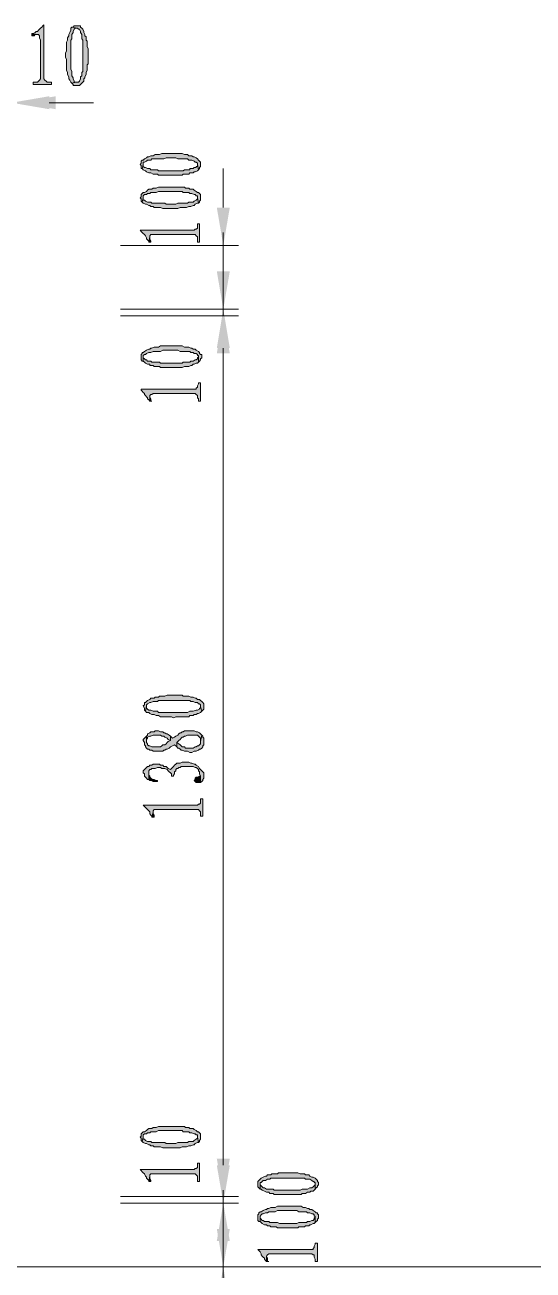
# Model space of a CAD drawing. Header units: inches. Extents: x 20 to 409, y 5 to 283.
# Drawn here: x 319.14 to 339.04, y 178.88 to 227.64 of the extents above; entities that cross this region are included whole.
import ezdxf

# ---------------------------------------------------------------- set-up
doc = ezdxf.new("R2010")
doc.units = ezdxf.units.IN
doc.header["$MEASUREMENT"] = 0
doc.layers.add('C00-00-00', color=7, linetype='Continuous')

msp = doc.modelspace()

# ---------------------------------------------------------------- hatches: boundary and pattern name
at = {"layer": 'C00-00-00'}
h = msp.add_hatch(color=0, dxfattribs=at)
h.dxf.hatch_style = 2
h.paths.add_polyline_path([(319.88, 227.644), (319.837, 227.602), (319.795, 227.559), (319.753, 227.517), (319.71, 227.475), (319.668, 227.432), (319.626, 227.39), (319.583, 227.39), (319.541, 227.348), (319.456, 227.305), (319.414, 227.305), (319.626, 227.263), (319.668, 227.263), (319.71, 227.221), (319.71, 227.136), (319.753, 227.051), (319.753, 225.527), (319.71, 225.485), (319.668, 225.443), (319.626, 225.4), (319.456, 225.4), (319.456, 225.316), (320.176, 225.316), (320.176, 225.4), (320.007, 225.4), (319.964, 225.443), (319.922, 225.485), (319.88, 225.527)])
h = msp.add_hatch(color=0, dxfattribs=at)
h.dxf.hatch_style = 2
h.paths.add_polyline_path([(319.414, 227.305), (319.414, 227.221), (319.456, 227.221), (319.499, 227.221), (319.541, 227.263), (319.626, 227.263)])
h = msp.add_hatch(color=0, dxfattribs=at)
h.dxf.hatch_style = 2
h.paths.add_polyline_path([(320.98, 227.559), (320.938, 227.517), (320.938, 227.432), (320.896, 227.348), (320.853, 227.263), (320.853, 227.221), (320.811, 227.136), (320.811, 227.051), (320.769, 226.967), (320.769, 226.628), (320.726, 226.543), (320.726, 226.374), (320.769, 226.289), (320.769, 225.866), (320.811, 225.781), (320.811, 225.697), (320.853, 225.612), (320.853, 225.527), (320.896, 225.485), (320.938, 225.4), (320.98, 225.358), (321.15, 225.4), (321.065, 225.4), (321.065, 225.443), (321.023, 225.527), (321.023, 225.57), (320.98, 225.654), (320.98, 225.824), (320.938, 225.908), (320.938, 227.051), (320.98, 227.094), (320.98, 227.263), (321.023, 227.348), (321.023, 227.39), (321.065, 227.475), (321.107, 227.517), (321.192, 227.517)])
h = msp.add_hatch(color=0, dxfattribs=at)
h.dxf.hatch_style = 2
h.paths.add_polyline_path([(321.192, 227.602), (321.065, 227.602), (321.023, 227.559), (320.98, 227.559), (321.192, 227.517), (321.234, 227.475), (321.277, 227.475), (321.319, 227.39), (321.319, 227.348), (321.361, 227.263), (321.361, 227.094), (321.404, 227.051), (321.404, 226.459), (321.404, 226.416), (321.404, 225.824), (321.361, 225.781), (321.361, 225.654), (321.319, 225.612), (321.319, 225.527), (321.277, 225.443), (321.234, 225.4), (321.15, 225.4), (320.98, 225.358), (321.023, 225.316), (321.023, 225.273), (321.065, 225.273), (321.277, 225.273), (321.319, 225.316), (321.361, 225.358), (321.404, 225.4), (321.446, 225.443), (321.446, 225.527), (321.488, 225.57), (321.488, 225.612), (321.531, 225.697), (321.531, 225.781), (321.573, 225.866), (321.573, 226.078), (321.615, 226.12), (321.615, 226.713), (321.573, 226.797), (321.573, 227.009), (321.531, 227.051), (321.531, 227.178), (321.488, 227.221), (321.488, 227.263), (321.446, 227.348), (321.446, 227.39), (321.404, 227.475), (321.361, 227.517), (321.319, 227.559), (321.319, 227.602), (321.277, 227.602)])
h = msp.add_hatch(color=0, dxfattribs=at)
h.dxf.hatch_style = 2
h.paths.add_polyline_path([(320.091, 224.85), (320.091, 224.342), (318.61, 224.596)])
h = msp.add_hatch(color=0, dxfattribs=at)
h.dxf.hatch_style = 2
h.paths.add_polyline_path([(320.345, 224.85), (320.345, 224.342), (318.864, 224.596)])
h = msp.add_hatch(color=0, dxfattribs=at)
h.dxf.hatch_style = 2
h.paths.add_polyline_path([(323.647, 222.183), (323.69, 222.141), (323.69, 222.014), (323.732, 222.014), (323.774, 222.183), (323.774, 222.268), (323.817, 222.268), (323.901, 222.31), (323.944, 222.352), (324.071, 222.352), (324.113, 222.395), (324.579, 222.395), (324.663, 222.437), (324.833, 222.437), (324.875, 222.437), (325.044, 222.437), (325.129, 222.395), (325.51, 222.395), (325.552, 222.352), (325.679, 222.352), (325.764, 222.31), (325.806, 222.268), (325.849, 222.268), (325.891, 222.225), (325.891, 222.183), (325.933, 221.971), (325.976, 222.014), (325.976, 222.056), (326.018, 222.098), (326.018, 222.268), (325.976, 222.31), (325.933, 222.352), (325.891, 222.395), (325.849, 222.437), (325.764, 222.479), (325.722, 222.479), (325.679, 222.522), (325.552, 222.522), (325.51, 222.564), (325.383, 222.564), (325.298, 222.606), (324.494, 222.606), (324.409, 222.564), (324.24, 222.564), (324.155, 222.522), (324.071, 222.522), (323.986, 222.479), (323.944, 222.479), (323.901, 222.437), (323.817, 222.395), (323.774, 222.352), (323.732, 222.352), (323.69, 222.31), (323.69, 222.225)])
h = msp.add_hatch(color=0, dxfattribs=at)
h.dxf.hatch_style = 2
h.paths.add_polyline_path([(323.732, 222.014), (323.774, 221.971), (323.859, 221.929), (323.901, 221.887), (323.986, 221.844), (324.071, 221.844), (324.155, 221.802), (324.325, 221.802), (324.367, 221.76), (325.298, 221.76), (325.341, 221.802), (325.425, 221.802), (325.468, 221.802), (325.552, 221.802), (325.595, 221.844), (325.722, 221.844), (325.764, 221.887), (325.806, 221.887), (325.891, 221.929), (325.933, 221.971), (325.891, 222.183), (325.891, 222.098), (325.849, 222.098), (325.849, 222.056), (325.764, 222.056), (325.722, 222.014), (325.595, 222.014), (325.595, 221.971), (325.383, 221.971), (325.341, 221.929), (324.367, 221.929), (324.325, 221.971), (324.071, 221.971), (324.028, 222.014), (323.944, 222.014), (323.859, 222.056), (323.817, 222.056), (323.774, 222.098), (323.774, 222.183)])
h = msp.add_hatch(color=0, dxfattribs=at)
h.dxf.hatch_style = 2
h.paths.add_polyline_path([(323.647, 220.871), (323.69, 220.828), (323.69, 220.744), (323.732, 220.701), (323.774, 220.871), (323.774, 220.955), (323.817, 220.998), (323.901, 220.998), (323.944, 221.04), (324.028, 221.04), (324.071, 221.082), (324.282, 221.082), (324.367, 221.125), (324.833, 221.125), (324.875, 221.125), (325.298, 221.125), (325.341, 221.082), (325.552, 221.082), (325.595, 221.04), (325.679, 221.04), (325.764, 220.998), (325.806, 220.998), (325.849, 220.955), (325.891, 220.955), (325.891, 220.913), (325.891, 220.871), (325.933, 220.659), (325.976, 220.701), (325.976, 220.744), (326.018, 220.786), (326.018, 220.998), (325.976, 221.04), (325.933, 221.082), (325.891, 221.082), (325.849, 221.125), (325.764, 221.167), (325.722, 221.209), (325.595, 221.209), (325.552, 221.252), (325.425, 221.252), (325.383, 221.294), (324.367, 221.294), (324.282, 221.252), (324.155, 221.252), (324.113, 221.209), (323.986, 221.209), (323.944, 221.167), (323.901, 221.125), (323.817, 221.082), (323.774, 221.082), (323.732, 221.04), (323.69, 220.998), (323.69, 220.913)])
h = msp.add_hatch(color=0, dxfattribs=at)
h.dxf.hatch_style = 2
h.paths.add_polyline_path([(323.732, 220.701), (323.774, 220.659), (323.859, 220.617), (323.901, 220.617), (323.986, 220.574), (324.028, 220.574), (324.071, 220.532), (324.155, 220.532), (324.198, 220.49), (324.452, 220.49), (324.536, 220.447), (325.129, 220.447), (325.214, 220.49), (325.425, 220.49), (325.468, 220.49), (325.552, 220.532), (325.637, 220.532), (325.722, 220.574), (325.764, 220.574), (325.806, 220.617), (325.891, 220.659), (325.933, 220.659), (325.891, 220.871), (325.891, 220.828), (325.849, 220.786), (325.764, 220.744), (325.722, 220.701), (325.552, 220.701), (325.51, 220.659), (325.129, 220.659), (325.044, 220.617), (324.663, 220.617), (324.621, 220.659), (324.113, 220.659), (324.071, 220.701), (323.944, 220.701), (323.859, 220.744), (323.817, 220.786), (323.774, 220.786), (323.774, 220.828), (323.774, 220.871)])
h = msp.add_hatch(color=0, dxfattribs=at)
h.dxf.hatch_style = 2
h.paths.add_polyline_path([(326.653, 220.49), (327.161, 220.49), (326.907, 219.008)])
h = msp.add_hatch(color=0, dxfattribs=at)
h.dxf.hatch_style = 2
h.paths.add_polyline_path([(323.647, 219.601), (323.69, 219.558), (323.732, 219.516), (323.774, 219.474), (323.817, 219.431), (323.859, 219.389), (323.901, 219.304), (323.901, 219.262), (323.944, 219.22), (323.986, 219.177), (323.986, 219.135), (324.028, 219.347), (324.028, 219.389), (324.071, 219.431), (325.806, 219.431), (325.849, 219.389), (325.891, 219.347), (325.891, 219.135), (325.976, 219.135), (325.976, 219.855), (325.891, 219.855), (325.891, 219.685), (325.849, 219.643), (325.806, 219.643), (325.764, 219.601)])
h = msp.add_hatch(color=0, dxfattribs=at)
h.dxf.hatch_style = 2
h.paths.add_polyline_path([(323.986, 219.135), (324.071, 219.135), (324.071, 219.177), (324.028, 219.262), (324.028, 219.347)])
h = msp.add_hatch(color=0, dxfattribs=at)
h.dxf.hatch_style = 2
h.paths.add_polyline_path([(326.653, 217.992), (327.161, 217.992), (326.907, 216.51)])
h = msp.add_hatch(color=0, dxfattribs=at)
h.dxf.hatch_style = 2
h.paths.add_polyline_path([(326.653, 214.986), (327.161, 214.986), (326.907, 216.51)])
h = msp.add_hatch(color=0, dxfattribs=at)
h.dxf.hatch_style = 2
h.paths.add_polyline_path([(326.653, 214.775), (327.161, 214.775), (326.907, 216.256)])
h = msp.add_hatch(color=0, dxfattribs=at)
h.dxf.hatch_style = 2
h.paths.add_polyline_path([(326.653, 214.775), (327.161, 214.775), (326.907, 216.256)])
h = msp.add_hatch(color=0, dxfattribs=at)
h.dxf.hatch_style = 2
h.paths.add_polyline_path([(323.69, 214.648), (323.69, 214.521), (323.732, 214.478), (323.774, 214.478), (323.774, 214.648), (323.774, 214.69), (323.817, 214.732), (323.859, 214.732), (323.901, 214.775), (323.986, 214.817), (324.071, 214.817), (324.155, 214.859), (324.452, 214.859), (324.536, 214.902), (324.875, 214.902), (325.129, 214.902), (325.214, 214.859), (325.595, 214.859), (325.637, 214.817), (325.722, 214.817), (325.764, 214.775), (325.849, 214.775), (325.891, 214.732), (325.891, 214.69), (325.933, 214.69), (325.933, 214.436), (325.976, 214.478), (326.018, 214.521), (326.018, 214.563), (326.06, 214.605), (326.06, 214.732), (326.018, 214.732), (325.976, 214.775), (325.976, 214.817), (325.933, 214.859), (325.849, 214.902), (325.806, 214.944), (325.722, 214.944), (325.679, 214.986), (325.637, 214.986), (325.552, 215.029), (325.383, 215.029), (325.298, 215.071), (324.452, 215.071), (324.367, 215.029), (324.198, 215.029), (324.113, 214.986), (324.071, 214.986), (324.028, 214.944), (323.986, 214.944), (323.901, 214.902), (323.817, 214.859), (323.774, 214.817), (323.732, 214.817), (323.732, 214.775), (323.69, 214.732)])
h = msp.add_hatch(color=0, dxfattribs=at)
h.dxf.hatch_style = 2
h.paths.add_polyline_path([(323.774, 214.478), (323.817, 214.436), (323.859, 214.394), (323.944, 214.351), (324.028, 214.351), (324.028, 214.309), (324.155, 214.309), (324.198, 214.267), (324.409, 214.267), (324.452, 214.224), (325.298, 214.224), (325.383, 214.267), (325.425, 214.267), (325.51, 214.267), (325.552, 214.267), (325.637, 214.309), (325.679, 214.309), (325.722, 214.351), (325.764, 214.351), (325.849, 214.394), (325.891, 214.394), (325.933, 214.436), (325.933, 214.648), (325.891, 214.605), (325.891, 214.563), (325.849, 214.521), (325.806, 214.521), (325.722, 214.478), (325.637, 214.478), (325.595, 214.436), (325.341, 214.436), (325.298, 214.394), (324.452, 214.394), (324.409, 214.436), (324.113, 214.436), (324.071, 214.478), (323.944, 214.478), (323.901, 214.521), (323.859, 214.521), (323.817, 214.563), (323.774, 214.605), (323.774, 214.648)])
h = msp.add_hatch(color=0, dxfattribs=at)
h.dxf.hatch_style = 2
h.paths.add_polyline_path([(323.69, 213.378), (323.69, 213.335), (323.732, 213.293), (323.774, 213.251), (323.817, 213.208), (323.817, 213.166), (323.859, 213.124), (323.901, 213.081), (323.944, 213.039), (323.944, 212.997), (323.986, 212.954), (324.028, 212.912), (324.028, 213.124), (324.071, 213.166), (324.113, 213.166), (324.155, 213.208), (325.806, 213.208), (325.849, 213.166), (325.891, 213.124), (325.891, 213.039), (325.933, 212.997), (325.933, 212.912), (326.018, 212.912), (326.018, 213.632), (325.933, 213.632), (325.933, 213.589), (325.891, 213.505), (325.891, 213.462), (325.849, 213.42), (325.849, 213.378), (325.806, 213.378)])
h = msp.add_hatch(color=0, dxfattribs=at)
h.dxf.hatch_style = 2
h.paths.add_polyline_path([(324.028, 212.912), (324.113, 212.912), (324.071, 212.912), (324.071, 212.997), (324.028, 213.081), (324.028, 213.124)])
h = msp.add_hatch(color=0, dxfattribs=at)
h.dxf.hatch_style = 2
h.paths.add_polyline_path([(323.774, 200.974), (323.817, 200.889), (323.817, 200.805), (323.859, 200.762), (323.901, 200.974), (323.901, 201.016), (323.944, 201.059), (324.028, 201.101), (324.071, 201.101), (324.155, 201.143), (324.325, 201.143), (324.367, 201.186), (324.96, 201.186), (325.002, 201.186), (325.595, 201.186), (325.637, 201.143), (325.722, 201.143), (325.806, 201.101), (325.891, 201.101), (325.933, 201.059), (325.976, 201.059), (326.018, 201.016), (326.018, 200.932), (326.06, 200.762), (326.103, 200.805), (326.145, 200.847), (326.145, 201.059), (326.103, 201.101), (326.06, 201.143), (326.018, 201.186), (325.976, 201.228), (325.891, 201.228), (325.849, 201.27), (325.806, 201.27), (325.722, 201.313), (325.637, 201.313), (325.552, 201.355), (325.341, 201.355), (325.298, 201.397), (324.706, 201.397), (324.621, 201.355), (324.409, 201.355), (324.367, 201.313), (324.24, 201.313), (324.198, 201.27), (324.071, 201.27), (324.028, 201.228), (323.944, 201.186), (323.901, 201.143), (323.859, 201.101), (323.817, 201.101), (323.817, 201.059), (323.817, 201.016)])
h = msp.add_hatch(color=0, dxfattribs=at)
h.dxf.hatch_style = 2
h.paths.add_polyline_path([(323.859, 200.762), (323.901, 200.72), (323.986, 200.72), (324.028, 200.678), (324.113, 200.635), (324.198, 200.635), (324.282, 200.593), (324.367, 200.593), (324.452, 200.551), (324.875, 200.551), (324.96, 200.508), (325.044, 200.551), (325.552, 200.551), (325.595, 200.593), (325.722, 200.593), (325.764, 200.635), (325.849, 200.635), (325.891, 200.678), (325.933, 200.678), (326.018, 200.72), (326.06, 200.762), (326.018, 200.932), (326.018, 200.889), (325.976, 200.889), (325.976, 200.847), (325.891, 200.805), (325.849, 200.805), (325.722, 200.762), (325.595, 200.762), (325.51, 200.72), (324.367, 200.72), (324.325, 200.762), (324.155, 200.762), (324.071, 200.805), (323.986, 200.805), (323.944, 200.847), (323.901, 200.889), (323.901, 200.974)])
h = msp.add_hatch(color=0, dxfattribs=at)
h.dxf.hatch_style = 2
h.paths.add_polyline_path([(323.774, 199.619), (323.817, 199.535), (323.817, 199.45), (323.859, 199.408), (323.859, 199.365), (323.901, 199.323), (323.944, 199.281), (323.986, 199.281), (324.028, 199.238), (324.113, 199.238), (324.155, 199.196), (324.536, 199.196), (324.579, 199.238), (324.621, 199.238), (324.663, 199.281), (324.706, 199.281), (324.79, 199.323), (324.833, 199.365), (324.917, 199.408), (325.002, 199.45), (325.087, 199.365), (325.087, 199.535), (325.129, 199.577), (325.171, 199.619), (325.214, 199.662), (325.256, 199.704), (325.298, 199.746), (325.341, 199.746), (325.383, 199.789), (325.425, 199.789), (325.51, 199.831), (325.891, 199.831), (325.933, 199.789), (325.976, 199.746), (326.018, 199.704), (326.018, 199.577), (326.06, 199.831), (326.018, 199.873), (325.976, 199.916), (325.891, 199.958), (325.849, 199.958), (325.764, 200), (325.383, 200), (325.341, 199.958), (325.298, 199.958), (325.256, 199.916), (325.214, 199.916), (325.171, 199.873), (325.129, 199.831), (325.044, 199.789), (325.002, 199.746), (324.917, 199.704), (324.875, 199.746), (324.833, 199.789), (324.833, 199.619), (324.748, 199.577), (324.706, 199.535), (324.663, 199.492), (324.621, 199.45), (324.536, 199.45), (324.494, 199.408), (324.452, 199.365), (324.113, 199.365), (324.028, 199.408), (323.986, 199.408), (323.944, 199.45), (323.944, 199.492), (323.901, 199.535), (323.901, 199.789), (323.859, 199.746), (323.817, 199.704), (323.774, 199.662)])
h = msp.add_hatch(color=0, dxfattribs=at)
h.dxf.hatch_style = 2
h.paths.add_polyline_path([(323.901, 199.789), (323.901, 199.577), (323.901, 199.662), (323.944, 199.704), (323.944, 199.746), (324.028, 199.789), (324.071, 199.789), (324.155, 199.831), (324.452, 199.831), (324.494, 199.789), (324.579, 199.789), (324.621, 199.746), (324.706, 199.704), (324.748, 199.662), (324.833, 199.619), (324.833, 199.789), (324.79, 199.831), (324.706, 199.873), (324.663, 199.873), (324.621, 199.916), (324.579, 199.916), (324.536, 199.958), (324.452, 199.958), (324.367, 200), (324.24, 200), (324.198, 199.958), (324.071, 199.958), (324.028, 199.916), (323.944, 199.873), (323.944, 199.831)])
h = msp.add_hatch(color=0, dxfattribs=at)
h.dxf.hatch_style = 2
h.paths.add_polyline_path([(325.087, 199.365), (325.129, 199.323), (325.171, 199.323), (325.214, 199.281), (325.256, 199.238), (325.298, 199.238), (325.383, 199.196), (325.51, 199.196), (325.595, 199.154), (325.679, 199.154), (325.764, 199.196), (325.849, 199.196), (325.933, 199.238), (325.976, 199.281), (326.018, 199.281), (326.06, 199.323), (326.103, 199.365), (326.103, 199.408), (326.145, 199.45), (326.145, 199.619), (326.145, 199.662), (326.145, 199.704), (326.103, 199.746), (326.103, 199.789), (326.06, 199.831), (326.018, 199.577), (326.018, 199.492), (325.976, 199.45), (325.933, 199.408), (325.891, 199.408), (325.849, 199.365), (325.806, 199.365), (325.722, 199.323), (325.425, 199.323), (325.383, 199.365), (325.298, 199.365), (325.256, 199.408), (325.214, 199.45), (325.171, 199.492), (325.087, 199.535)])
h = msp.add_hatch(color=0, dxfattribs=at)
h.dxf.hatch_style = 2
h.paths.add_polyline_path([(323.774, 198.349), (323.817, 198.307), (323.817, 198.222), (323.859, 198.18), (323.901, 198.138), (323.944, 198.095), (323.986, 198.095), (323.986, 198.307), (323.986, 198.434), (324.028, 198.476), (324.071, 198.476), (324.113, 198.519), (324.24, 198.519), (324.325, 198.561), (324.452, 198.561), (324.494, 198.519), (324.621, 198.519), (324.706, 198.476), (324.748, 198.434), (324.79, 198.392), (324.833, 198.349), (324.875, 198.307), (324.875, 198.222), (324.96, 198.222), (324.96, 198.265), (325.002, 198.307), (325.002, 198.392), (325.044, 198.434), (325.044, 198.476), (325.087, 198.519), (325.129, 198.519), (325.171, 198.561), (325.214, 198.561), (325.256, 198.603), (325.722, 198.603), (325.806, 198.561), (325.849, 198.561), (325.891, 198.519), (325.933, 198.476), (325.933, 198.434), (325.976, 198.392), (325.976, 198.307), (326.018, 198.222), (326.018, 197.968), (326.06, 198.011), (326.103, 198.053), (326.103, 198.095), (326.145, 198.138), (326.145, 198.349), (326.103, 198.392), (326.06, 198.434), (326.018, 198.476), (325.976, 198.519), (325.933, 198.603), (325.849, 198.646), (325.806, 198.688), (325.764, 198.688), (325.679, 198.73), (325.637, 198.73), (325.552, 198.773), (325.298, 198.773), (325.214, 198.73), (325.087, 198.73), (325.044, 198.688), (325.002, 198.646), (324.96, 198.603), (324.917, 198.561), (324.875, 198.519), (324.833, 198.476), (324.748, 198.519), (324.706, 198.561), (324.663, 198.603), (324.579, 198.603), (324.536, 198.646), (324.452, 198.646), (324.409, 198.688), (324.155, 198.688), (324.113, 198.646), (324.028, 198.646), (323.986, 198.603), (323.944, 198.603), (323.901, 198.561), (323.859, 198.519), (323.817, 198.476), (323.774, 198.434)])
h = msp.add_hatch(color=0, dxfattribs=at)
h.dxf.hatch_style = 2
h.paths.add_polyline_path([(323.986, 198.095), (324.028, 198.053), (324.113, 198.053), (324.155, 198.011), (324.325, 198.011), (324.325, 198.053), (324.282, 198.053), (324.198, 198.095), (324.155, 198.095), (324.071, 198.138), (324.028, 198.18), (324.028, 198.222), (323.986, 198.265), (323.986, 198.307)])
h = msp.add_hatch(color=0, dxfattribs=at)
h.dxf.hatch_style = 2
h.paths.add_polyline_path([(325.764, 198.053), (325.806, 198.011), (325.849, 197.968), (326.018, 197.968), (326.018, 198.222), (325.976, 198.222), (325.891, 198.18), (325.849, 198.18), (325.806, 198.138), (325.806, 198.095)])
h = msp.add_hatch(color=0, dxfattribs=at)
h.dxf.hatch_style = 2
h.paths.add_polyline_path([(323.774, 197.079), (323.817, 197.037), (323.859, 196.995), (323.901, 196.952), (323.944, 196.91), (323.986, 196.868), (324.028, 196.825), (324.028, 196.741), (324.071, 196.698), (324.113, 196.656), (324.113, 196.614), (324.155, 196.825), (324.155, 196.868), (324.198, 196.91), (325.933, 196.91), (325.976, 196.868), (326.018, 196.825), (326.018, 196.656), (326.103, 196.656), (326.103, 197.333), (326.018, 197.333), (326.018, 197.164), (325.976, 197.122), (325.933, 197.122), (325.891, 197.079)])
h = msp.add_hatch(color=0, dxfattribs=at)
h.dxf.hatch_style = 2
h.paths.add_polyline_path([(324.113, 196.614), (324.198, 196.614), (324.198, 196.698), (324.155, 196.741), (324.155, 196.825)])
h = msp.add_hatch(color=0, dxfattribs=at)
h.dxf.hatch_style = 2
h.paths.add_polyline_path([(323.647, 184.083), (323.69, 184.041), (323.69, 183.956), (323.732, 183.914), (323.774, 184.083), (323.774, 184.168), (323.817, 184.21), (323.901, 184.21), (323.944, 184.252), (324.028, 184.252), (324.071, 184.295), (324.282, 184.295), (324.367, 184.337), (324.833, 184.337), (324.875, 184.337), (325.298, 184.337), (325.341, 184.295), (325.552, 184.295), (325.595, 184.252), (325.679, 184.252), (325.764, 184.21), (325.806, 184.21), (325.849, 184.168), (325.891, 184.168), (325.891, 184.125), (325.891, 184.083), (325.933, 183.871), (325.976, 183.914), (325.976, 183.956), (326.018, 183.998), (326.018, 184.21), (325.976, 184.252), (325.933, 184.295), (325.891, 184.295), (325.849, 184.337), (325.764, 184.379), (325.722, 184.422), (325.595, 184.422), (325.552, 184.464), (325.425, 184.464), (325.383, 184.506), (324.367, 184.506), (324.282, 184.464), (324.155, 184.464), (324.113, 184.422), (323.986, 184.422), (323.944, 184.379), (323.901, 184.337), (323.817, 184.295), (323.774, 184.295), (323.732, 184.252), (323.69, 184.21), (323.69, 184.125)])
h = msp.add_hatch(color=0, dxfattribs=at)
h.dxf.hatch_style = 2
h.paths.add_polyline_path([(323.732, 183.914), (323.774, 183.871), (323.859, 183.829), (323.901, 183.829), (323.986, 183.787), (324.028, 183.787), (324.071, 183.744), (324.155, 183.744), (324.198, 183.702), (324.452, 183.702), (324.536, 183.66), (325.214, 183.66), (325.298, 183.702), (325.425, 183.702), (325.468, 183.702), (325.552, 183.744), (325.637, 183.744), (325.722, 183.787), (325.764, 183.787), (325.806, 183.829), (325.891, 183.871), (325.933, 183.871), (325.891, 184.083), (325.891, 184.041), (325.849, 183.998), (325.764, 183.956), (325.722, 183.914), (325.552, 183.914), (325.51, 183.871), (325.129, 183.871), (325.044, 183.829), (324.663, 183.829), (324.621, 183.871), (324.113, 183.871), (324.071, 183.914), (323.944, 183.914), (323.859, 183.956), (323.817, 183.998), (323.774, 183.998), (323.774, 184.041), (323.774, 184.083)])
h = msp.add_hatch(color=0, dxfattribs=at)
h.dxf.hatch_style = 2
h.paths.add_polyline_path([(323.647, 182.813), (323.69, 182.771), (323.732, 182.728), (323.774, 182.686), (323.817, 182.644), (323.859, 182.559), (323.901, 182.517), (323.901, 182.474), (323.944, 182.432), (323.986, 182.39), (323.986, 182.347), (324.028, 182.559), (324.028, 182.601), (324.071, 182.644), (325.806, 182.644), (325.849, 182.601), (325.891, 182.559), (325.891, 182.347), (325.976, 182.347), (325.976, 183.067), (325.891, 183.067), (325.891, 182.898), (325.849, 182.855), (325.806, 182.855), (325.764, 182.813)])
h = msp.add_hatch(color=0, dxfattribs=at)
h.dxf.hatch_style = 2
h.paths.add_polyline_path([(326.653, 183.236), (327.161, 183.236), (326.907, 181.755)])
h = msp.add_hatch(color=0, dxfattribs=at)
h.dxf.hatch_style = 2
h.paths.add_polyline_path([(326.653, 183.236), (327.161, 183.236), (326.907, 181.755)])
h = msp.add_hatch(color=0, dxfattribs=at)
h.dxf.hatch_style = 2
h.paths.add_polyline_path([(326.653, 182.982), (327.161, 182.982), (326.907, 181.501)])
h = msp.add_hatch(color=0, dxfattribs=at)
h.dxf.hatch_style = 2
h.paths.add_polyline_path([(323.986, 182.347), (324.071, 182.347), (324.071, 182.39), (324.028, 182.474), (324.028, 182.559)])
h = msp.add_hatch(color=0, dxfattribs=at)
h.dxf.hatch_style = 2
h.paths.add_polyline_path([(328.262, 182.263), (328.262, 182.136), (328.304, 182.093), (328.346, 182.051), (328.346, 182.305), (328.389, 182.305), (328.431, 182.347), (328.473, 182.39), (328.558, 182.39), (328.643, 182.432), (328.727, 182.432), (328.77, 182.474), (329.447, 182.474), (330.082, 182.474), (330.124, 182.432), (330.294, 182.432), (330.378, 182.39), (330.421, 182.347), (330.463, 182.347), (330.463, 182.305), (330.505, 182.305), (330.505, 182.22), (330.505, 182.051), (330.548, 182.093), (330.59, 182.136), (330.59, 182.178), (330.632, 182.22), (330.632, 182.305), (330.59, 182.347), (330.59, 182.39), (330.548, 182.432), (330.505, 182.474), (330.421, 182.517), (330.378, 182.517), (330.294, 182.559), (330.251, 182.601), (330.124, 182.601), (330.082, 182.644), (329.913, 182.644), (329.828, 182.686), (329.066, 182.686), (329.024, 182.644), (328.812, 182.644), (328.77, 182.601), (328.643, 182.601), (328.6, 182.559), (328.558, 182.559), (328.473, 182.517), (328.389, 182.474), (328.346, 182.432), (328.304, 182.39), (328.262, 182.347)])
h = msp.add_hatch(color=0, dxfattribs=at)
h.dxf.hatch_style = 2
h.paths.add_polyline_path([(328.346, 182.051), (328.389, 182.051), (328.431, 182.009), (328.516, 181.966), (328.6, 181.924), (328.685, 181.924), (328.727, 181.882), (328.854, 181.882), (328.897, 181.839), (329.955, 181.839), (329.997, 181.882), (330.082, 181.882), (330.124, 181.882), (330.209, 181.924), (330.294, 181.924), (330.336, 181.966), (330.421, 181.966), (330.463, 182.009), (330.505, 182.051), (330.505, 182.22), (330.463, 182.178), (330.421, 182.136), (330.378, 182.093), (330.294, 182.093), (330.209, 182.051), (329.997, 182.051), (329.913, 182.009), (328.897, 182.009), (328.854, 182.051), (328.6, 182.051), (328.516, 182.093), (328.473, 182.093), (328.431, 182.136), (328.389, 182.178), (328.346, 182.22), (328.346, 182.263)])
h = msp.add_hatch(color=0, dxfattribs=at)
h.dxf.hatch_style = 2
h.paths.add_polyline_path([(326.653, 180.019), (327.161, 180.019), (326.907, 181.501)])
h = msp.add_hatch(color=0, dxfattribs=at)
h.dxf.hatch_style = 2
h.paths.add_polyline_path([(328.262, 180.95), (328.262, 180.823), (328.304, 180.781), (328.346, 180.781), (328.346, 180.95), (328.346, 180.993), (328.389, 181.035), (328.431, 181.077), (328.473, 181.077), (328.558, 181.12), (328.643, 181.12), (328.685, 181.162), (328.939, 181.162), (329.024, 181.204), (329.447, 181.204), (329.786, 181.204), (329.87, 181.162), (330.167, 181.162), (330.209, 181.12), (330.294, 181.12), (330.378, 181.077), (330.421, 181.077), (330.463, 181.035), (330.463, 180.993), (330.505, 180.993), (330.505, 180.739), (330.548, 180.781), (330.59, 180.823), (330.59, 180.866), (330.632, 180.908), (330.632, 181.035), (330.59, 181.077), (330.59, 181.12), (330.548, 181.12), (330.505, 181.162), (330.421, 181.204), (330.378, 181.247), (330.294, 181.247), (330.251, 181.289), (330.209, 181.289), (330.124, 181.331), (330.04, 181.331), (329.955, 181.374), (329.024, 181.374), (328.939, 181.331), (328.77, 181.331), (328.685, 181.289), (328.643, 181.289), (328.6, 181.247), (328.558, 181.247), (328.473, 181.204), (328.389, 181.162), (328.346, 181.162), (328.304, 181.12), (328.304, 181.077), (328.262, 181.035)])
h = msp.add_hatch(color=0, dxfattribs=at)
h.dxf.hatch_style = 2
h.paths.add_polyline_path([(328.346, 180.781), (328.389, 180.739), (328.431, 180.696), (328.516, 180.654), (328.6, 180.654), (328.643, 180.612), (328.727, 180.612), (328.77, 180.569), (328.981, 180.569), (329.024, 180.527), (329.828, 180.527), (329.87, 180.569), (329.997, 180.569), (330.082, 180.569), (330.124, 180.612), (330.251, 180.612), (330.294, 180.654), (330.336, 180.654), (330.421, 180.696), (330.463, 180.696), (330.505, 180.739), (330.505, 180.95), (330.463, 180.908), (330.463, 180.866), (330.421, 180.823), (330.378, 180.823), (330.294, 180.781), (330.209, 180.781), (330.167, 180.739), (329.87, 180.739), (329.786, 180.696), (329.108, 180.696), (329.024, 180.739), (328.727, 180.739), (328.685, 180.781), (328.516, 180.781), (328.473, 180.823), (328.431, 180.823), (328.389, 180.866), (328.346, 180.908), (328.346, 180.95)])
h = msp.add_hatch(color=0, dxfattribs=at)
h.dxf.hatch_style = 2
h.paths.add_polyline_path([(326.653, 180.485), (327.161, 180.485), (326.907, 179.003)])
h = msp.add_hatch(color=0, dxfattribs=at)
h.dxf.hatch_style = 2
h.paths.add_polyline_path([(328.262, 179.68), (328.304, 179.638), (328.346, 179.596), (328.389, 179.511), (328.389, 179.469), (328.431, 179.426), (328.473, 179.384), (328.516, 179.342), (328.516, 179.299), (328.558, 179.257), (328.6, 179.215), (328.6, 179.426), (328.643, 179.469), (328.685, 179.511), (330.378, 179.511), (330.421, 179.469), (330.463, 179.469), (330.463, 179.426), (330.463, 179.384), (330.505, 179.299), (330.505, 179.215), (330.59, 179.215), (330.59, 179.934), (330.505, 179.934), (330.505, 179.892), (330.463, 179.807), (330.463, 179.765), (330.421, 179.723), (330.421, 179.68), (330.378, 179.68)])
h = msp.add_hatch(color=0, dxfattribs=at)
h.dxf.hatch_style = 2
h.paths.add_polyline_path([(326.653, 177.521), (327.161, 177.521), (326.907, 179.003)])
h = msp.add_hatch(color=0, dxfattribs=at)
h.dxf.hatch_style = 2
h.paths.add_polyline_path([(328.6, 179.215), (328.685, 179.215), (328.643, 179.215), (328.643, 179.342), (328.6, 179.384), (328.6, 179.426)])

# ---------------------------------------------------------------- linework, layer by layer
at = {"layer": 'C00-00-00', "color": 0, "lineweight": 0}
for points in [[(319.88, 227.644), (319.837, 227.602), (319.795, 227.559), (319.753, 227.517), (319.71, 227.475), (319.668, 227.432), (319.626, 227.39), (319.583, 227.39), (319.541, 227.348), (319.456, 227.305), (319.414, 227.305), (319.626, 227.263), (319.668, 227.263), (319.71, 227.221), (319.71, 227.136), (319.753, 227.051), (319.753, 225.527), (319.71, 225.485), (319.668, 225.443), (319.626, 225.4), (319.456, 225.4), (319.456, 225.316), (320.176, 225.316), (320.176, 225.4), (320.007, 225.4), (319.964, 225.443), (319.922, 225.485), (319.88, 225.527)], [(319.414, 227.305), (319.414, 227.221), (319.456, 227.221), (319.499, 227.221), (319.541, 227.263), (319.626, 227.263)], [(320.98, 227.559), (320.938, 227.517), (320.938, 227.432), (320.896, 227.348), (320.853, 227.263), (320.853, 227.221), (320.811, 227.136), (320.811, 227.051), (320.769, 226.967), (320.769, 226.628), (320.726, 226.543), (320.726, 226.374), (320.769, 226.289), (320.769, 225.866), (320.811, 225.781), (320.811, 225.697), (320.853, 225.612), (320.853, 225.527), (320.896, 225.485), (320.938, 225.4), (320.98, 225.358), (321.15, 225.4), (321.065, 225.4), (321.065, 225.443), (321.023, 225.527), (321.023, 225.57), (320.98, 225.654), (320.98, 225.824), (320.938, 225.908), (320.938, 227.051), (320.98, 227.094), (320.98, 227.263), (321.023, 227.348), (321.023, 227.39), (321.065, 227.475), (321.107, 227.517), (321.192, 227.517)], [(321.192, 227.602), (321.065, 227.602), (321.023, 227.559), (320.98, 227.559), (321.192, 227.517), (321.234, 227.475), (321.277, 227.475), (321.319, 227.39), (321.319, 227.348), (321.361, 227.263), (321.361, 227.094), (321.404, 227.051), (321.404, 226.459), (321.404, 226.416), (321.404, 225.824), (321.361, 225.781), (321.361, 225.654), (321.319, 225.612), (321.319, 225.527), (321.277, 225.443), (321.234, 225.4), (321.15, 225.4), (320.98, 225.358), (321.023, 225.316), (321.023, 225.273), (321.065, 225.273), (321.277, 225.273), (321.319, 225.316), (321.361, 225.358), (321.404, 225.4), (321.446, 225.443), (321.446, 225.527), (321.488, 225.57), (321.488, 225.612), (321.531, 225.697), (321.531, 225.781), (321.573, 225.866), (321.573, 226.078), (321.615, 226.12), (321.615, 226.713), (321.573, 226.797), (321.573, 227.009), (321.531, 227.051), (321.531, 227.178), (321.488, 227.221), (321.488, 227.263), (321.446, 227.348), (321.446, 227.39), (321.404, 227.475), (321.361, 227.517), (321.319, 227.559), (321.319, 227.602), (321.277, 227.602)], [(323.647, 222.183), (323.69, 222.141), (323.69, 222.014), (323.732, 222.014), (323.774, 222.183), (323.774, 222.268), (323.817, 222.268), (323.901, 222.31), (323.944, 222.352), (324.071, 222.352), (324.113, 222.395), (324.579, 222.395), (324.663, 222.437), (324.833, 222.437), (324.875, 222.437), (325.044, 222.437), (325.129, 222.395), (325.51, 222.395), (325.552, 222.352), (325.679, 222.352), (325.764, 222.31), (325.806, 222.268), (325.849, 222.268), (325.891, 222.225), (325.891, 222.183), (325.933, 221.971), (325.976, 222.014), (325.976, 222.056), (326.018, 222.098), (326.018, 222.268), (325.976, 222.31), (325.933, 222.352), (325.891, 222.395), (325.849, 222.437), (325.764, 222.479), (325.722, 222.479), (325.679, 222.522), (325.552, 222.522), (325.51, 222.564), (325.383, 222.564), (325.298, 222.606), (324.494, 222.606), (324.409, 222.564), (324.24, 222.564), (324.155, 222.522), (324.071, 222.522), (323.986, 222.479), (323.944, 222.479), (323.901, 222.437), (323.817, 222.395), (323.774, 222.352), (323.732, 222.352), (323.69, 222.31), (323.69, 222.225)], [(323.732, 222.014), (323.774, 221.971), (323.859, 221.929), (323.901, 221.887), (323.986, 221.844), (324.071, 221.844), (324.155, 221.802), (324.325, 221.802), (324.367, 221.76), (325.298, 221.76), (325.341, 221.802), (325.425, 221.802), (325.468, 221.802), (325.552, 221.802), (325.595, 221.844), (325.722, 221.844), (325.764, 221.887), (325.806, 221.887), (325.891, 221.929), (325.933, 221.971), (325.891, 222.183), (325.891, 222.098), (325.849, 222.098), (325.849, 222.056), (325.764, 222.056), (325.722, 222.014), (325.595, 222.014), (325.595, 221.971), (325.383, 221.971), (325.341, 221.929), (324.367, 221.929), (324.325, 221.971), (324.071, 221.971), (324.028, 222.014), (323.944, 222.014), (323.859, 222.056), (323.817, 222.056), (323.774, 222.098), (323.774, 222.183)], [(323.647, 220.871), (323.69, 220.828), (323.69, 220.744), (323.732, 220.701), (323.774, 220.871), (323.774, 220.955), (323.817, 220.998), (323.901, 220.998), (323.944, 221.04), (324.028, 221.04), (324.071, 221.082), (324.282, 221.082), (324.367, 221.125), (324.833, 221.125), (324.875, 221.125), (325.298, 221.125), (325.341, 221.082), (325.552, 221.082), (325.595, 221.04), (325.679, 221.04), (325.764, 220.998), (325.806, 220.998), (325.849, 220.955), (325.891, 220.955), (325.891, 220.913), (325.891, 220.871), (325.933, 220.659), (325.976, 220.701), (325.976, 220.744), (326.018, 220.786), (326.018, 220.998), (325.976, 221.04), (325.933, 221.082), (325.891, 221.082), (325.849, 221.125), (325.764, 221.167), (325.722, 221.209), (325.595, 221.209), (325.552, 221.252), (325.425, 221.252), (325.383, 221.294), (324.367, 221.294), (324.282, 221.252), (324.155, 221.252), (324.113, 221.209), (323.986, 221.209), (323.944, 221.167), (323.901, 221.125), (323.817, 221.082), (323.774, 221.082), (323.732, 221.04), (323.69, 220.998), (323.69, 220.913)], [(323.732, 220.701), (323.774, 220.659), (323.859, 220.617), (323.901, 220.617), (323.986, 220.574), (324.028, 220.574), (324.071, 220.532), (324.155, 220.532), (324.198, 220.49), (324.452, 220.49), (324.536, 220.447), (325.129, 220.447), (325.214, 220.49), (325.425, 220.49), (325.468, 220.49), (325.552, 220.532), (325.637, 220.532), (325.722, 220.574), (325.764, 220.574), (325.806, 220.617), (325.891, 220.659), (325.933, 220.659), (325.891, 220.871), (325.891, 220.828), (325.849, 220.786), (325.764, 220.744), (325.722, 220.701), (325.552, 220.701), (325.51, 220.659), (325.129, 220.659), (325.044, 220.617), (324.663, 220.617), (324.621, 220.659), (324.113, 220.659), (324.071, 220.701), (323.944, 220.701), (323.859, 220.744), (323.817, 220.786), (323.774, 220.786), (323.774, 220.828), (323.774, 220.871)], [(323.647, 219.601), (323.69, 219.558), (323.732, 219.516), (323.774, 219.474), (323.817, 219.431), (323.859, 219.389), (323.901, 219.304), (323.901, 219.262), (323.944, 219.22), (323.986, 219.177), (323.986, 219.135), (324.028, 219.347), (324.028, 219.389), (324.071, 219.431), (325.806, 219.431), (325.849, 219.389), (325.891, 219.347), (325.891, 219.135), (325.976, 219.135), (325.976, 219.855), (325.891, 219.855), (325.891, 219.685), (325.849, 219.643), (325.806, 219.643), (325.764, 219.601)], [(323.986, 219.135), (324.071, 219.135), (324.071, 219.177), (324.028, 219.262), (324.028, 219.347)], [(323.69, 214.648), (323.69, 214.521), (323.732, 214.478), (323.774, 214.478), (323.774, 214.648), (323.774, 214.69), (323.817, 214.732), (323.859, 214.732), (323.901, 214.775), (323.986, 214.817), (324.071, 214.817), (324.155, 214.859), (324.452, 214.859), (324.536, 214.902), (324.875, 214.902), (325.129, 214.902), (325.214, 214.859), (325.595, 214.859), (325.637, 214.817), (325.722, 214.817), (325.764, 214.775), (325.849, 214.775), (325.891, 214.732), (325.891, 214.69), (325.933, 214.69), (325.933, 214.436), (325.976, 214.478), (326.018, 214.521), (326.018, 214.563), (326.06, 214.605), (326.06, 214.732), (326.018, 214.732), (325.976, 214.775), (325.976, 214.817), (325.933, 214.859), (325.849, 214.902), (325.806, 214.944), (325.722, 214.944), (325.679, 214.986), (325.637, 214.986), (325.552, 215.029), (325.383, 215.029), (325.298, 215.071), (324.452, 215.071), (324.367, 215.029), (324.198, 215.029), (324.113, 214.986), (324.071, 214.986), (324.028, 214.944), (323.986, 214.944), (323.901, 214.902), (323.817, 214.859), (323.774, 214.817), (323.732, 214.817), (323.732, 214.775), (323.69, 214.732)], [(323.774, 214.478), (323.817, 214.436), (323.859, 214.394), (323.944, 214.351), (324.028, 214.351), (324.028, 214.309), (324.155, 214.309), (324.198, 214.267), (324.409, 214.267), (324.452, 214.224), (325.298, 214.224), (325.383, 214.267), (325.425, 214.267), (325.51, 214.267), (325.552, 214.267), (325.637, 214.309), (325.679, 214.309), (325.722, 214.351), (325.764, 214.351), (325.849, 214.394), (325.891, 214.394), (325.933, 214.436), (325.933, 214.648), (325.891, 214.605), (325.891, 214.563), (325.849, 214.521), (325.806, 214.521), (325.722, 214.478), (325.637, 214.478), (325.595, 214.436), (325.341, 214.436), (325.298, 214.394), (324.452, 214.394), (324.409, 214.436), (324.113, 214.436), (324.071, 214.478), (323.944, 214.478), (323.901, 214.521), (323.859, 214.521), (323.817, 214.563), (323.774, 214.605), (323.774, 214.648)], [(323.69, 213.378), (323.69, 213.335), (323.732, 213.293), (323.774, 213.251), (323.817, 213.208), (323.817, 213.166), (323.859, 213.124), (323.901, 213.081), (323.944, 213.039), (323.944, 212.997), (323.986, 212.954), (324.028, 212.912), (324.028, 213.124), (324.071, 213.166), (324.113, 213.166), (324.155, 213.208), (325.806, 213.208), (325.849, 213.166), (325.891, 213.124), (325.891, 213.039), (325.933, 212.997), (325.933, 212.912), (326.018, 212.912), (326.018, 213.632), (325.933, 213.632), (325.933, 213.589), (325.891, 213.505), (325.891, 213.462), (325.849, 213.42), (325.849, 213.378), (325.806, 213.378)], [(324.028, 212.912), (324.113, 212.912), (324.071, 212.912), (324.071, 212.997), (324.028, 213.081), (324.028, 213.124)], [(323.774, 200.974), (323.817, 200.889), (323.817, 200.805), (323.859, 200.762), (323.901, 200.974), (323.901, 201.016), (323.944, 201.059), (324.028, 201.101), (324.071, 201.101), (324.155, 201.143), (324.325, 201.143), (324.367, 201.186), (324.96, 201.186), (325.002, 201.186), (325.595, 201.186), (325.637, 201.143), (325.722, 201.143), (325.806, 201.101), (325.891, 201.101), (325.933, 201.059), (325.976, 201.059), (326.018, 201.016), (326.018, 200.932), (326.06, 200.762), (326.103, 200.805), (326.145, 200.847), (326.145, 201.059), (326.103, 201.101), (326.06, 201.143), (326.018, 201.186), (325.976, 201.228), (325.891, 201.228), (325.849, 201.27), (325.806, 201.27), (325.722, 201.313), (325.637, 201.313), (325.552, 201.355), (325.341, 201.355), (325.298, 201.397), (324.706, 201.397), (324.621, 201.355), (324.409, 201.355), (324.367, 201.313), (324.24, 201.313), (324.198, 201.27), (324.071, 201.27), (324.028, 201.228), (323.944, 201.186), (323.901, 201.143), (323.859, 201.101), (323.817, 201.101), (323.817, 201.059), (323.817, 201.016)], [(323.859, 200.762), (323.901, 200.72), (323.986, 200.72), (324.028, 200.678), (324.113, 200.635), (324.198, 200.635), (324.282, 200.593), (324.367, 200.593), (324.452, 200.551), (324.875, 200.551), (324.96, 200.508), (325.044, 200.551), (325.552, 200.551), (325.595, 200.593), (325.722, 200.593), (325.764, 200.635), (325.849, 200.635), (325.891, 200.678), (325.933, 200.678), (326.018, 200.72), (326.06, 200.762), (326.018, 200.932), (326.018, 200.889), (325.976, 200.889), (325.976, 200.847), (325.891, 200.805), (325.849, 200.805), (325.722, 200.762), (325.595, 200.762), (325.51, 200.72), (324.367, 200.72), (324.325, 200.762), (324.155, 200.762), (324.071, 200.805), (323.986, 200.805), (323.944, 200.847), (323.901, 200.889), (323.901, 200.974)], [(323.774, 199.619), (323.817, 199.535), (323.817, 199.45), (323.859, 199.408), (323.859, 199.365), (323.901, 199.323), (323.944, 199.281), (323.986, 199.281), (324.028, 199.238), (324.113, 199.238), (324.155, 199.196), (324.536, 199.196), (324.579, 199.238), (324.621, 199.238), (324.663, 199.281), (324.706, 199.281), (324.79, 199.323), (324.833, 199.365), (324.917, 199.408), (325.002, 199.45), (325.087, 199.365), (325.087, 199.535), (325.129, 199.577), (325.171, 199.619), (325.214, 199.662), (325.256, 199.704), (325.298, 199.746), (325.341, 199.746), (325.383, 199.789), (325.425, 199.789), (325.51, 199.831), (325.891, 199.831), (325.933, 199.789), (325.976, 199.746), (326.018, 199.704), (326.018, 199.577), (326.06, 199.831), (326.018, 199.873), (325.976, 199.916), (325.891, 199.958), (325.849, 199.958), (325.764, 200), (325.383, 200), (325.341, 199.958), (325.298, 199.958), (325.256, 199.916), (325.214, 199.916), (325.171, 199.873), (325.129, 199.831), (325.044, 199.789), (325.002, 199.746), (324.917, 199.704), (324.875, 199.746), (324.833, 199.789), (324.833, 199.619), (324.748, 199.577), (324.706, 199.535), (324.663, 199.492), (324.621, 199.45), (324.536, 199.45), (324.494, 199.408), (324.452, 199.365), (324.113, 199.365), (324.028, 199.408), (323.986, 199.408), (323.944, 199.45), (323.944, 199.492), (323.901, 199.535), (323.901, 199.789), (323.859, 199.746), (323.817, 199.704), (323.774, 199.662)], [(323.901, 199.789), (323.901, 199.577), (323.901, 199.662), (323.944, 199.704), (323.944, 199.746), (324.028, 199.789), (324.071, 199.789), (324.155, 199.831), (324.452, 199.831), (324.494, 199.789), (324.579, 199.789), (324.621, 199.746), (324.706, 199.704), (324.748, 199.662), (324.833, 199.619), (324.833, 199.789), (324.79, 199.831), (324.706, 199.873), (324.663, 199.873), (324.621, 199.916), (324.579, 199.916), (324.536, 199.958), (324.452, 199.958), (324.367, 200), (324.24, 200), (324.198, 199.958), (324.071, 199.958), (324.028, 199.916), (323.944, 199.873), (323.944, 199.831)], [(325.087, 199.365), (325.129, 199.323), (325.171, 199.323), (325.214, 199.281), (325.256, 199.238), (325.298, 199.238), (325.383, 199.196), (325.51, 199.196), (325.595, 199.154), (325.679, 199.154), (325.764, 199.196), (325.849, 199.196), (325.933, 199.238), (325.976, 199.281), (326.018, 199.281), (326.06, 199.323), (326.103, 199.365), (326.103, 199.408), (326.145, 199.45), (326.145, 199.619), (326.145, 199.662), (326.145, 199.704), (326.103, 199.746), (326.103, 199.789), (326.06, 199.831), (326.018, 199.577), (326.018, 199.492), (325.976, 199.45), (325.933, 199.408), (325.891, 199.408), (325.849, 199.365), (325.806, 199.365), (325.722, 199.323), (325.425, 199.323), (325.383, 199.365), (325.298, 199.365), (325.256, 199.408), (325.214, 199.45), (325.171, 199.492), (325.087, 199.535)], [(323.774, 198.349), (323.817, 198.307), (323.817, 198.222), (323.859, 198.18), (323.901, 198.138), (323.944, 198.095), (323.986, 198.095), (323.986, 198.307), (323.986, 198.434), (324.028, 198.476), (324.071, 198.476), (324.113, 198.519), (324.24, 198.519), (324.325, 198.561), (324.452, 198.561), (324.494, 198.519), (324.621, 198.519), (324.706, 198.476), (324.748, 198.434), (324.79, 198.392), (324.833, 198.349), (324.875, 198.307), (324.875, 198.222), (324.96, 198.222), (324.96, 198.265), (325.002, 198.307), (325.002, 198.392), (325.044, 198.434), (325.044, 198.476), (325.087, 198.519), (325.129, 198.519), (325.171, 198.561), (325.214, 198.561), (325.256, 198.603), (325.722, 198.603), (325.806, 198.561), (325.849, 198.561), (325.891, 198.519), (325.933, 198.476), (325.933, 198.434), (325.976, 198.392), (325.976, 198.307), (326.018, 198.222), (326.018, 197.968), (326.06, 198.011), (326.103, 198.053), (326.103, 198.095), (326.145, 198.138), (326.145, 198.349), (326.103, 198.392), (326.06, 198.434), (326.018, 198.476), (325.976, 198.519), (325.933, 198.603), (325.849, 198.646), (325.806, 198.688), (325.764, 198.688), (325.679, 198.73), (325.637, 198.73), (325.552, 198.773), (325.298, 198.773), (325.214, 198.73), (325.087, 198.73), (325.044, 198.688), (325.002, 198.646), (324.96, 198.603), (324.917, 198.561), (324.875, 198.519), (324.833, 198.476), (324.748, 198.519), (324.706, 198.561), (324.663, 198.603), (324.579, 198.603), (324.536, 198.646), (324.452, 198.646), (324.409, 198.688), (324.155, 198.688), (324.113, 198.646), (324.028, 198.646), (323.986, 198.603), (323.944, 198.603), (323.901, 198.561), (323.859, 198.519), (323.817, 198.476), (323.774, 198.434)], [(323.986, 198.095), (324.028, 198.053), (324.113, 198.053), (324.155, 198.011), (324.325, 198.011), (324.325, 198.053), (324.282, 198.053), (324.198, 198.095), (324.155, 198.095), (324.071, 198.138), (324.028, 198.18), (324.028, 198.222), (323.986, 198.265), (323.986, 198.307)], [(325.764, 198.053), (325.806, 198.011), (325.849, 197.968), (326.018, 197.968), (326.018, 198.222), (325.976, 198.222), (325.891, 198.18), (325.849, 198.18), (325.806, 198.138), (325.806, 198.095)], [(323.774, 197.079), (323.817, 197.037), (323.859, 196.995), (323.901, 196.952), (323.944, 196.91), (323.986, 196.868), (324.028, 196.825), (324.028, 196.741), (324.071, 196.698), (324.113, 196.656), (324.113, 196.614), (324.155, 196.825), (324.155, 196.868), (324.198, 196.91), (325.933, 196.91), (325.976, 196.868), (326.018, 196.825), (326.018, 196.656), (326.103, 196.656), (326.103, 197.333), (326.018, 197.333), (326.018, 197.164), (325.976, 197.122), (325.933, 197.122), (325.891, 197.079)], [(324.113, 196.614), (324.198, 196.614), (324.198, 196.698), (324.155, 196.741), (324.155, 196.825)], [(323.647, 184.083), (323.69, 184.041), (323.69, 183.956), (323.732, 183.914), (323.774, 184.083), (323.774, 184.168), (323.817, 184.21), (323.901, 184.21), (323.944, 184.252), (324.028, 184.252), (324.071, 184.295), (324.282, 184.295), (324.367, 184.337), (324.833, 184.337), (324.875, 184.337), (325.298, 184.337), (325.341, 184.295), (325.552, 184.295), (325.595, 184.252), (325.679, 184.252), (325.764, 184.21), (325.806, 184.21), (325.849, 184.168), (325.891, 184.168), (325.891, 184.125), (325.891, 184.083), (325.933, 183.871), (325.976, 183.914), (325.976, 183.956), (326.018, 183.998), (326.018, 184.21), (325.976, 184.252), (325.933, 184.295), (325.891, 184.295), (325.849, 184.337), (325.764, 184.379), (325.722, 184.422), (325.595, 184.422), (325.552, 184.464), (325.425, 184.464), (325.383, 184.506), (324.367, 184.506), (324.282, 184.464), (324.155, 184.464), (324.113, 184.422), (323.986, 184.422), (323.944, 184.379), (323.901, 184.337), (323.817, 184.295), (323.774, 184.295), (323.732, 184.252), (323.69, 184.21), (323.69, 184.125)], [(323.732, 183.914), (323.774, 183.871), (323.859, 183.829), (323.901, 183.829), (323.986, 183.787), (324.028, 183.787), (324.071, 183.744), (324.155, 183.744), (324.198, 183.702), (324.452, 183.702), (324.536, 183.66), (325.214, 183.66), (325.298, 183.702), (325.425, 183.702), (325.468, 183.702), (325.552, 183.744), (325.637, 183.744), (325.722, 183.787), (325.764, 183.787), (325.806, 183.829), (325.891, 183.871), (325.933, 183.871), (325.891, 184.083), (325.891, 184.041), (325.849, 183.998), (325.764, 183.956), (325.722, 183.914), (325.552, 183.914), (325.51, 183.871), (325.129, 183.871), (325.044, 183.829), (324.663, 183.829), (324.621, 183.871), (324.113, 183.871), (324.071, 183.914), (323.944, 183.914), (323.859, 183.956), (323.817, 183.998), (323.774, 183.998), (323.774, 184.041), (323.774, 184.083)], [(323.647, 182.813), (323.69, 182.771), (323.732, 182.728), (323.774, 182.686), (323.817, 182.644), (323.859, 182.559), (323.901, 182.517), (323.901, 182.474), (323.944, 182.432), (323.986, 182.39), (323.986, 182.347), (324.028, 182.559), (324.028, 182.601), (324.071, 182.644), (325.806, 182.644), (325.849, 182.601), (325.891, 182.559), (325.891, 182.347), (325.976, 182.347), (325.976, 183.067), (325.891, 183.067), (325.891, 182.898), (325.849, 182.855), (325.806, 182.855), (325.764, 182.813)], [(323.986, 182.347), (324.071, 182.347), (324.071, 182.39), (324.028, 182.474), (324.028, 182.559)], [(328.262, 182.263), (328.262, 182.136), (328.304, 182.093), (328.346, 182.051), (328.346, 182.305), (328.389, 182.305), (328.431, 182.347), (328.473, 182.39), (328.558, 182.39), (328.643, 182.432), (328.727, 182.432), (328.77, 182.474), (329.447, 182.474), (330.082, 182.474), (330.124, 182.432), (330.294, 182.432), (330.378, 182.39), (330.421, 182.347), (330.463, 182.347), (330.463, 182.305), (330.505, 182.305), (330.505, 182.22), (330.505, 182.051), (330.548, 182.093), (330.59, 182.136), (330.59, 182.178), (330.632, 182.22), (330.632, 182.305), (330.59, 182.347), (330.59, 182.39), (330.548, 182.432), (330.505, 182.474), (330.421, 182.517), (330.378, 182.517), (330.294, 182.559), (330.251, 182.601), (330.124, 182.601), (330.082, 182.644), (329.913, 182.644), (329.828, 182.686), (329.066, 182.686), (329.024, 182.644), (328.812, 182.644), (328.77, 182.601), (328.643, 182.601), (328.6, 182.559), (328.558, 182.559), (328.473, 182.517), (328.389, 182.474), (328.346, 182.432), (328.304, 182.39), (328.262, 182.347)], [(328.346, 182.051), (328.389, 182.051), (328.431, 182.009), (328.516, 181.966), (328.6, 181.924), (328.685, 181.924), (328.727, 181.882), (328.854, 181.882), (328.897, 181.839), (329.955, 181.839), (329.997, 181.882), (330.082, 181.882), (330.124, 181.882), (330.209, 181.924), (330.294, 181.924), (330.336, 181.966), (330.421, 181.966), (330.463, 182.009), (330.505, 182.051), (330.505, 182.22), (330.463, 182.178), (330.421, 182.136), (330.378, 182.093), (330.294, 182.093), (330.209, 182.051), (329.997, 182.051), (329.913, 182.009), (328.897, 182.009), (328.854, 182.051), (328.6, 182.051), (328.516, 182.093), (328.473, 182.093), (328.431, 182.136), (328.389, 182.178), (328.346, 182.22), (328.346, 182.263)], [(328.262, 180.95), (328.262, 180.823), (328.304, 180.781), (328.346, 180.781), (328.346, 180.95), (328.346, 180.993), (328.389, 181.035), (328.431, 181.077), (328.473, 181.077), (328.558, 181.12), (328.643, 181.12), (328.685, 181.162), (328.939, 181.162), (329.024, 181.204), (329.447, 181.204), (329.786, 181.204), (329.87, 181.162), (330.167, 181.162), (330.209, 181.12), (330.294, 181.12), (330.378, 181.077), (330.421, 181.077), (330.463, 181.035), (330.463, 180.993), (330.505, 180.993), (330.505, 180.739), (330.548, 180.781), (330.59, 180.823), (330.59, 180.866), (330.632, 180.908), (330.632, 181.035), (330.59, 181.077), (330.59, 181.12), (330.548, 181.12), (330.505, 181.162), (330.421, 181.204), (330.378, 181.247), (330.294, 181.247), (330.251, 181.289), (330.209, 181.289), (330.124, 181.331), (330.04, 181.331), (329.955, 181.374), (329.024, 181.374), (328.939, 181.331), (328.77, 181.331), (328.685, 181.289), (328.643, 181.289), (328.6, 181.247), (328.558, 181.247), (328.473, 181.204), (328.389, 181.162), (328.346, 181.162), (328.304, 181.12), (328.304, 181.077), (328.262, 181.035)], [(328.346, 180.781), (328.389, 180.739), (328.431, 180.696), (328.516, 180.654), (328.6, 180.654), (328.643, 180.612), (328.727, 180.612), (328.77, 180.569), (328.981, 180.569), (329.024, 180.527), (329.828, 180.527), (329.87, 180.569), (329.997, 180.569), (330.082, 180.569), (330.124, 180.612), (330.251, 180.612), (330.294, 180.654), (330.336, 180.654), (330.421, 180.696), (330.463, 180.696), (330.505, 180.739), (330.505, 180.95), (330.463, 180.908), (330.463, 180.866), (330.421, 180.823), (330.378, 180.823), (330.294, 180.781), (330.209, 180.781), (330.167, 180.739), (329.87, 180.739), (329.786, 180.696), (329.108, 180.696), (329.024, 180.739), (328.727, 180.739), (328.685, 180.781), (328.516, 180.781), (328.473, 180.823), (328.431, 180.823), (328.389, 180.866), (328.346, 180.908), (328.346, 180.95)], [(328.262, 179.68), (328.304, 179.638), (328.346, 179.596), (328.389, 179.511), (328.389, 179.469), (328.431, 179.426), (328.473, 179.384), (328.516, 179.342), (328.516, 179.299), (328.558, 179.257), (328.6, 179.215), (328.6, 179.426), (328.643, 179.469), (328.685, 179.511), (330.378, 179.511), (330.421, 179.469), (330.463, 179.469), (330.463, 179.426), (330.463, 179.384), (330.505, 179.299), (330.505, 179.215), (330.59, 179.215), (330.59, 179.934), (330.505, 179.934), (330.505, 179.892), (330.463, 179.807), (330.463, 179.765), (330.421, 179.723), (330.421, 179.68), (330.378, 179.68)], [(328.6, 179.215), (328.685, 179.215), (328.643, 179.215), (328.643, 179.342), (328.6, 179.384), (328.6, 179.426)]]:
    msp.add_lwpolyline(points, close=True, dxfattribs=at)
for points in [[(320.091, 224.596), (321.573, 224.596)], [(320.345, 224.596), (321.827, 224.596)], [(326.907, 220.49), (326.907, 222.014)], [(326.907, 217.992), (326.907, 219.516)], [(322.885, 219.008), (327.5, 219.008)], [(326.907, 216.51), (326.907, 219.008)], [(322.885, 216.51), (327.5, 216.51)], [(322.885, 216.51), (327.5, 216.51)], [(322.885, 216.256), (327.5, 216.256)], [(322.885, 216.256), (327.5, 216.256)], [(326.907, 216.256), (326.907, 216.51)], [(326.907, 214.986), (326.907, 213.505)], [(326.907, 183.236), (326.907, 214.775)], [(326.907, 214.775), (326.907, 213.251)], [(326.907, 183.236), (326.907, 184.76)], [(326.907, 182.982), (326.907, 184.506)], [(326.907, 180.485), (326.907, 182.009)], [(322.885, 181.755), (327.5, 181.755)], [(322.885, 181.755), (327.5, 181.755)], [(322.885, 181.501), (327.5, 181.501)], [(322.885, 181.501), (327.5, 181.501)], [(326.907, 181.501), (326.907, 181.755)], [(326.907, 181.501), (326.907, 179.003)], [(326.907, 180.019), (326.907, 178.495)], [(157.828, 179.003), (386.216, 179.003)], [(322.885, 179.003), (327.5, 179.003)], [(322.885, 179.003), (327.5, 179.003)], [(326.907, 179.003), (326.907, 178.749)]]:
    msp.add_lwpolyline(points, dxfattribs=at)

doc.saveas('drawing.dxf')
